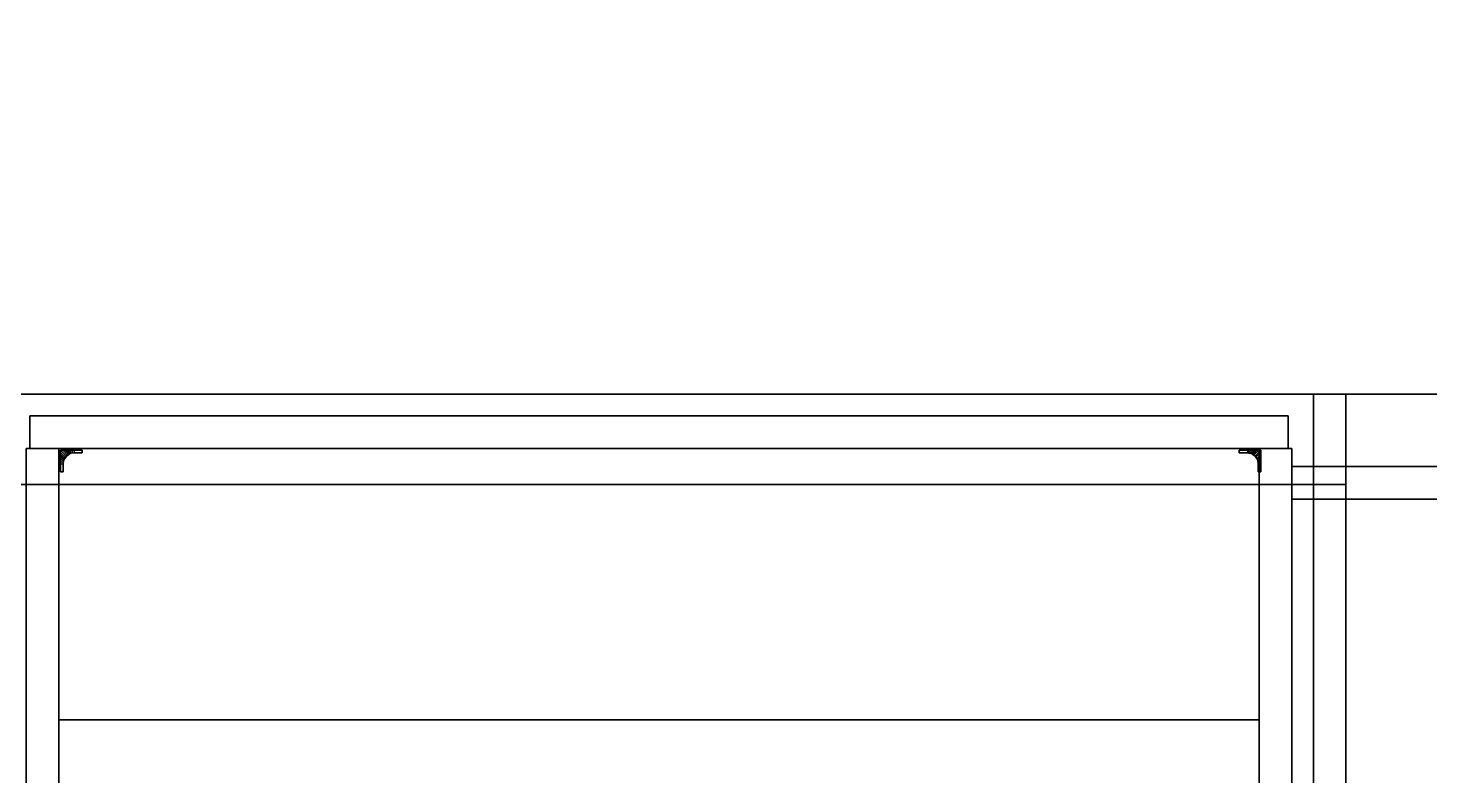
# Model space of a CAD drawing. Extents: x 0 to 5228, y -2725 to 0.
# Drawn here: x 3056 to 3831, y -1776 to -1363 of the extents above; entities that cross this region are included whole.
import ezdxf

# ---------------------------------------------------------------- set-up
doc = ezdxf.new("R2010")
doc.units = 0
for name, color, linetype in [('LAYER0', 7, 'CONTINUOUS'), ('LAYER1', 7, 'CONTINUOUS'), ('LAYER394', 7, 'CONTINUOUS'), ('LAYER395', 7, 'CONTINUOUS'), ('LAYER396', 7, 'CONTINUOUS'), ('LAYER405', 7, 'CONTINUOUS'), ('LAYER406', 251, 'CONTINUOUS'), ('LAYER407', 254, 'CONTINUOUS'), ('LAYER408', 254, 'CONTINUOUS'), ('LAYER409', 254, 'CONTINUOUS'), ('LAYER410', 254, 'CONTINUOUS'), ('LAYER411', 254, 'CONTINUOUS'), ('LAYER412', 254, 'CONTINUOUS'), ('LAYER413', 7, 'CONTINUOUS'), ('LAYER414', 7, 'CONTINUOUS'), ('LAYER415', 7, 'CONTINUOUS'), ('LAYER419', 7, 'CONTINUOUS'), ('LAYER420', 7, 'CONTINUOUS'), ('LAYER80', 251, 'CONTINUOUS'), ('LAYER847', 7, 'CONTINUOUS')]:
    doc.layers.add(name, color=color, linetype=linetype)

msp = doc.modelspace()

# ---------------------------------------------------------------- linework, layer by layer
at = {"layer": 'LAYER0', "invisible_edges": 1}
for points in [[(5227.5, 0), (0, -2725.14), (0, 0), (5227.5, 0)], [(5227.5, -2725.14, 5), (0, 0, 5), (0, -2725.14, 5), (5227.5, -2725.14, 5)], [(0, 0, 5), (5227.5, -2725.14, 5), (5227.5, 0, 5), (0, 0, 5)], [(0, -2725.14), (5227.5, 0), (5227.5, -2725.14), (0, -2725.14)]]:
    msp.add_3dface(points, dxfattribs=at)
at = {"layer": 'LAYER394'}
for points, invisible_edges in [([(3784.5, -1565, 885), (2281.5, -2165, 885), (2281.5, -1565, 885), (3784.5, -1565, 885)], 3), ([(2281.5, -2165, 885), (3784.5, -1565, 885), (3784.5, -2165, 885), (2281.5, -2165, 885)], 1), ([(2281.5, -1565, 940), (3784.5, -1565, 885), (2281.5, -1565, 885), (2281.5, -1565, 940)], 1), ([(3784.5, -1565, 885), (2281.5, -1565, 940), (3784.5, -1565, 940), (3784.5, -1565, 885)], 1), ([(2281.5, -1565, 940), (2281.5, -2165, 940), (3784.5, -2165, 940), (2281.5, -1565, 940)], 5), ([(2281.5, -1565, 940), (3784.5, -2165, 940), (3784.5, -1565, 940), (2281.5, -1565, 940)], 1), ([(3784.5, -1565, 885), (3784.5, -2165, 940), (3784.5, -2165, 885), (3784.5, -1565, 885)], 1), ([(3784.5, -2165, 940), (3784.5, -1565, 885), (3784.5, -1565, 940), (3784.5, -2165, 940)], 1)]:
    msp.add_3dface(points, dxfattribs=dict(at, invisible_edges=invisible_edges))
at = {"layer": 'LAYER395'}
for points, invisible_edges in [([(3784.5, -1565, 940), (3766.5, -2147, 940), (3766.5, -1565, 940), (3784.5, -1565, 940)], 1), ([(3784.5, -2165, 940), (3766.5, -2147, 940), (3784.5, -1565, 940), (3784.5, -2165, 940)], 3), ([(3766.5, -1565, 1040), (3766.5, -2147, 940), (3766.5, -2147, 1040), (3766.5, -1565, 1040)], 1), ([(3766.5, -2147, 940), (3766.5, -1565, 1040), (3766.5, -1565, 940), (3766.5, -2147, 940)], 1), ([(3766.5, -1565, 1040), (3784.5, -1565, 940), (3766.5, -1565, 940), (3766.5, -1565, 1040)], 1), ([(3784.5, -1565, 940), (3766.5, -1565, 1040), (3784.5, -1565, 1040), (3784.5, -1565, 940)], 1), ([(3766.5, -2147, 1040), (3784.5, -2165, 1040), (3766.5, -1565, 1040), (3766.5, -2147, 1040)], 3), ([(3766.5, -1565, 1040), (3784.5, -2165, 1040), (3784.5, -1565, 1040), (3766.5, -1565, 1040)], 1), ([(3784.5, -1565, 940), (3784.5, -2165, 1040), (3784.5, -2165, 940), (3784.5, -1565, 940)], 1), ([(3784.5, -2165, 1040), (3784.5, -1565, 940), (3784.5, -1565, 1040), (3784.5, -2165, 1040)], 1)]:
    msp.add_3dface(points, dxfattribs=dict(at, invisible_edges=invisible_edges))
at = {"layer": 'LAYER396', "invisible_edges": 1}
for points in [[(3907.5, -1565, 5), (3784.5, -2165, 5), (3784.5, -1565, 5), (3907.5, -1565, 5)], [(3784.5, -2165, 5), (3907.5, -1565, 5), (3907.5, -2165, 5), (3784.5, -2165, 5)], [(3784.5, -1565, 2523), (3907.5, -1565, 5), (3784.5, -1565, 5), (3784.5, -1565, 2523)], [(3907.5, -1565, 5), (3784.5, -1565, 2523), (3907.5, -1565, 2523), (3907.5, -1565, 5)], [(3784.5, -1565, 2523), (3784.5, -2165, 5), (3784.5, -2165, 2523), (3784.5, -1565, 2523)], [(3784.5, -2165, 5), (3784.5, -1565, 2523), (3784.5, -1565, 5), (3784.5, -2165, 5)]]:
    msp.add_3dface(points, dxfattribs=at)
at = {"layer": 'LAYER405', "invisible_edges": 1}
for points in [[(3072.5, -2165, 156), (3736.5, -1595, 156), (3736.5, -2165, 156), (3072.5, -2165, 156)], [(3736.5, -1595, 156), (3072.5, -2165, 156), (3072.5, -1595, 156), (3736.5, -1595, 156)], [(3072.5, -1595, 174), (3736.5, -1595, 156), (3072.5, -1595, 156), (3072.5, -1595, 174)], [(3736.5, -1595, 156), (3072.5, -1595, 174), (3736.5, -1595, 174), (3736.5, -1595, 156)], [(3072.5, -2165, 156), (3072.5, -1595, 174), (3072.5, -1595, 156), (3072.5, -2165, 156)], [(3072.5, -1595, 174), (3072.5, -2165, 156), (3072.5, -2165, 174), (3072.5, -1595, 174)], [(3072.5, -1595, 174), (3736.5, -2165, 174), (3736.5, -1595, 174), (3072.5, -1595, 174)], [(3736.5, -2165, 174), (3072.5, -1595, 174), (3072.5, -2165, 174), (3736.5, -2165, 174)], [(3736.5, -2165, 174), (3736.5, -1595, 156), (3736.5, -1595, 174), (3736.5, -2165, 174)], [(3736.5, -1595, 156), (3736.5, -2165, 174), (3736.5, -2165, 156), (3736.5, -1595, 156)]]:
    msp.add_3dface(points, dxfattribs=at)
at = {"layer": 'LAYER406', "invisible_edges": 1}
for points in [[(3752.5, -1577, 155), (3056.5, -1595, 155), (3056.5, -1577, 155), (3752.5, -1577, 155)], [(3056.5, -1595, 155), (3752.5, -1577, 155), (3752.5, -1595, 155), (3056.5, -1595, 155)], [(3056.5, -1577, 885), (3056.5, -1595, 155), (3056.5, -1595, 885), (3056.5, -1577, 885)], [(3056.5, -1595, 155), (3056.5, -1577, 885), (3056.5, -1577, 155), (3056.5, -1595, 155)], [(3752.5, -1595, 885), (3056.5, -1577, 885), (3056.5, -1595, 885), (3752.5, -1595, 885)], [(3056.5, -1577, 885), (3752.5, -1595, 885), (3752.5, -1577, 885), (3056.5, -1577, 885)], [(3056.5, -1577, 885), (3752.5, -1577, 155), (3056.5, -1577, 155), (3056.5, -1577, 885)], [(3752.5, -1577, 155), (3056.5, -1577, 885), (3752.5, -1577, 885), (3752.5, -1577, 155)], [(3752.5, -1577, 155), (3752.5, -1595, 885), (3752.5, -1595, 155), (3752.5, -1577, 155)], [(3752.5, -1595, 885), (3752.5, -1577, 155), (3752.5, -1577, 885), (3752.5, -1595, 885)], [(3752.5, -1595, 885), (3056.5, -1595, 155), (3752.5, -1595, 155), (3752.5, -1595, 885)], [(3056.5, -1595, 155), (3752.5, -1595, 885), (3056.5, -1595, 885), (3056.5, -1595, 155)]]:
    msp.add_3dface(points, dxfattribs=at)
at = {"layer": 'LAYER407'}
for points in [[(3725.5, -1597.5, 188), (3725.5, -1596, 188), (3725.5, -1596, 176), (3725.5, -1597.5, 176)], [(3725.5, -1596, 188), (3737.5, -1596, 188), (3737.5, -1596, 176), (3725.5, -1596, 176)], [(3725.5, -1597.5, 176), (3725.5, -1596, 176), (3725.5, -1596, 188), (3725.5, -1597.5, 188)], [(3725.5, -1597.5, 188), (3730, -1597.5, 188), (3730, -1597.5, 176), (3725.5, -1597.5, 176)], [(3737.5, -1596, 176), (3737.5, -1608, 176), (3737.5, -1608, 188), (3737.5, -1596, 188)], [(3736, -1603.5, 188), (3736, -1603.5, 176), (3736, -1608, 176), (3736, -1608, 188)], [(3736, -1608, 176), (3737.5, -1608, 176), (3737.5, -1608, 188), (3736, -1608, 188)]]:
    msp.add_3dface(points, dxfattribs=at)
at = {"layer": 'LAYER407', "invisible_edges": 1}
for points in [[(3730, -1597.5, 188), (3730, -1596, 188), (3725.5, -1596, 188), (3725.5, -1597.5, 188)], [(3730, -1597.5, 176), (3730, -1596, 176), (3725.5, -1596, 176), (3725.5, -1597.5, 176)], [(3736, -1603.5, 188), (3737.5, -1603.5, 188), (3737.5, -1608, 188), (3736, -1608, 188)], [(3736, -1603.5, 176), (3737.5, -1603.5, 176), (3737.5, -1608, 176), (3736, -1608, 176)]]:
    msp.add_3dface(points, dxfattribs=at)
at = {"layer": 'LAYER408'}
for points in [[(3725.5, -1597.5, 526), (3725.5, -1596, 526), (3725.5, -1596, 514), (3725.5, -1597.5, 514)], [(3725.5, -1596, 526), (3737.5, -1596, 526), (3737.5, -1596, 514), (3725.5, -1596, 514)], [(3725.5, -1597.5, 514), (3725.5, -1596, 514), (3725.5, -1596, 526), (3725.5, -1597.5, 526)], [(3725.5, -1597.5, 526), (3730, -1597.5, 526), (3730, -1597.5, 514), (3725.5, -1597.5, 514)], [(3737.5, -1596, 514), (3737.5, -1608, 514), (3737.5, -1608, 526), (3737.5, -1596, 526)], [(3736, -1603.5, 526), (3736, -1603.5, 514), (3736, -1608, 514), (3736, -1608, 526)], [(3736, -1608, 514), (3737.5, -1608, 514), (3737.5, -1608, 526), (3736, -1608, 526)]]:
    msp.add_3dface(points, dxfattribs=at)
at = {"layer": 'LAYER408', "invisible_edges": 1}
for points in [[(3730, -1597.5, 526), (3730, -1596, 526), (3725.5, -1596, 526), (3725.5, -1597.5, 526)], [(3730, -1597.5, 514), (3730, -1596, 514), (3725.5, -1596, 514), (3725.5, -1597.5, 514)], [(3736, -1603.5, 526), (3737.5, -1603.5, 526), (3737.5, -1608, 526), (3736, -1608, 526)], [(3736, -1603.5, 514), (3737.5, -1603.5, 514), (3737.5, -1608, 514), (3736, -1608, 514)]]:
    msp.add_3dface(points, dxfattribs=at)
at = {"layer": 'LAYER409'}
for points in [[(3725.5, -1597.5, 855), (3725.5, -1596, 855), (3725.5, -1596, 843), (3725.5, -1597.5, 843)], [(3725.5, -1596, 855), (3737.5, -1596, 855), (3737.5, -1596, 843), (3725.5, -1596, 843)], [(3725.5, -1597.5, 843), (3725.5, -1596, 843), (3725.5, -1596, 855), (3725.5, -1597.5, 855)], [(3725.5, -1597.5, 855), (3730, -1597.5, 855), (3730, -1597.5, 843), (3725.5, -1597.5, 843)], [(3737.5, -1596, 843), (3737.5, -1608, 843), (3737.5, -1608, 855), (3737.5, -1596, 855)], [(3736, -1603.5, 855), (3736, -1603.5, 843), (3736, -1608, 843), (3736, -1608, 855)], [(3736, -1608, 843), (3737.5, -1608, 843), (3737.5, -1608, 855), (3736, -1608, 855)]]:
    msp.add_3dface(points, dxfattribs=at)
at = {"layer": 'LAYER409', "invisible_edges": 1}
for points in [[(3730, -1597.5, 855), (3730, -1596, 855), (3725.5, -1596, 855), (3725.5, -1597.5, 855)], [(3730, -1597.5, 843), (3730, -1596, 843), (3725.5, -1596, 843), (3725.5, -1597.5, 843)], [(3736, -1603.5, 855), (3737.5, -1603.5, 855), (3737.5, -1608, 855), (3736, -1608, 855)], [(3736, -1603.5, 843), (3737.5, -1603.5, 843), (3737.5, -1608, 843), (3736, -1608, 843)]]:
    msp.add_3dface(points, dxfattribs=at)
at = {"layer": 'LAYER410'}
for points in [[(3085.5, -1596, 176), (3073.5, -1596, 176), (3073.5, -1596, 188), (3085.5, -1596, 188)], [(3073.5, -1596, 188), (3073.5, -1608, 188), (3073.5, -1608, 176), (3073.5, -1596, 176)], [(3085.5, -1597.5, 176), (3081, -1597.5, 176), (3081, -1597.5, 188), (3085.5, -1597.5, 188)], [(3085.5, -1597.5, 176), (3085.5, -1596, 176), (3085.5, -1596, 188), (3085.5, -1597.5, 188)], [(3085.5, -1597.5, 188), (3085.5, -1596, 188), (3085.5, -1596, 176), (3085.5, -1597.5, 176)], [(3075, -1603.5, 176), (3075, -1603.5, 188), (3075, -1608, 188), (3075, -1608, 176)], [(3075, -1608, 188), (3073.5, -1608, 188), (3073.5, -1608, 176), (3075, -1608, 176)]]:
    msp.add_3dface(points, dxfattribs=at)
at = {"layer": 'LAYER410', "invisible_edges": 1}
for points in [[(3081, -1597.5, 176), (3081, -1596, 176), (3085.5, -1596, 176), (3085.5, -1597.5, 176)], [(3081, -1597.5, 188), (3081, -1596, 188), (3085.5, -1596, 188), (3085.5, -1597.5, 188)], [(3075, -1603.5, 176), (3073.5, -1603.5, 176), (3073.5, -1608, 176), (3075, -1608, 176)], [(3075, -1603.5, 188), (3073.5, -1603.5, 188), (3073.5, -1608, 188), (3075, -1608, 188)]]:
    msp.add_3dface(points, dxfattribs=at)
at = {"layer": 'LAYER411'}
for points in [[(3085.5, -1596, 514), (3073.5, -1596, 514), (3073.5, -1596, 526), (3085.5, -1596, 526)], [(3073.5, -1596, 526), (3073.5, -1608, 526), (3073.5, -1608, 514), (3073.5, -1596, 514)], [(3085.5, -1597.5, 514), (3081, -1597.5, 514), (3081, -1597.5, 526), (3085.5, -1597.5, 526)], [(3085.5, -1597.5, 514), (3085.5, -1596, 514), (3085.5, -1596, 526), (3085.5, -1597.5, 526)], [(3085.5, -1597.5, 526), (3085.5, -1596, 526), (3085.5, -1596, 514), (3085.5, -1597.5, 514)], [(3075, -1603.5, 514), (3075, -1603.5, 526), (3075, -1608, 526), (3075, -1608, 514)], [(3075, -1608, 526), (3073.5, -1608, 526), (3073.5, -1608, 514), (3075, -1608, 514)]]:
    msp.add_3dface(points, dxfattribs=at)
at = {"layer": 'LAYER411', "invisible_edges": 1}
for points in [[(3081, -1597.5, 514), (3081, -1596, 514), (3085.5, -1596, 514), (3085.5, -1597.5, 514)], [(3081, -1597.5, 526), (3081, -1596, 526), (3085.5, -1596, 526), (3085.5, -1597.5, 526)], [(3075, -1603.5, 514), (3073.5, -1603.5, 514), (3073.5, -1608, 514), (3075, -1608, 514)], [(3075, -1603.5, 526), (3073.5, -1603.5, 526), (3073.5, -1608, 526), (3075, -1608, 526)]]:
    msp.add_3dface(points, dxfattribs=at)
at = {"layer": 'LAYER412'}
for points in [[(3085.5, -1596, 843), (3073.5, -1596, 843), (3073.5, -1596, 855), (3085.5, -1596, 855)], [(3073.5, -1596, 855), (3073.5, -1608, 855), (3073.5, -1608, 843), (3073.5, -1596, 843)], [(3085.5, -1597.5, 843), (3081, -1597.5, 843), (3081, -1597.5, 855), (3085.5, -1597.5, 855)], [(3085.5, -1597.5, 843), (3085.5, -1596, 843), (3085.5, -1596, 855), (3085.5, -1597.5, 855)], [(3085.5, -1597.5, 855), (3085.5, -1596, 855), (3085.5, -1596, 843), (3085.5, -1597.5, 843)], [(3075, -1603.5, 843), (3075, -1603.5, 855), (3075, -1608, 855), (3075, -1608, 843)], [(3075, -1608, 855), (3073.5, -1608, 855), (3073.5, -1608, 843), (3075, -1608, 843)]]:
    msp.add_3dface(points, dxfattribs=at)
at = {"layer": 'LAYER412', "invisible_edges": 1}
for points in [[(3081, -1597.5, 843), (3081, -1596, 843), (3085.5, -1596, 843), (3085.5, -1597.5, 843)], [(3081, -1597.5, 855), (3081, -1596, 855), (3085.5, -1596, 855), (3085.5, -1597.5, 855)], [(3075, -1603.5, 843), (3073.5, -1603.5, 843), (3073.5, -1608, 843), (3075, -1608, 843)], [(3075, -1603.5, 855), (3073.5, -1603.5, 855), (3073.5, -1608, 855), (3075, -1608, 855)]]:
    msp.add_3dface(points, dxfattribs=at)
at = {"layer": 'LAYER413', "invisible_edges": 1}
for points in [[(3736.5, -1745, 235), (3072.5, -1595, 235), (3072.5, -1745, 235), (3736.5, -1745, 235)], [(3072.5, -1595, 235), (3736.5, -1745, 235), (3736.5, -1595, 235), (3072.5, -1595, 235)], [(3072.5, -1745, 217), (3072.5, -1595, 235), (3072.5, -1595, 217), (3072.5, -1745, 217)], [(3072.5, -1595, 235), (3072.5, -1745, 217), (3072.5, -1745, 235), (3072.5, -1595, 235)], [(3736.5, -1595, 217), (3072.5, -1595, 235), (3736.5, -1595, 235), (3736.5, -1595, 217)], [(3072.5, -1595, 235), (3736.5, -1595, 217), (3072.5, -1595, 217), (3072.5, -1595, 235)], [(3736.5, -1595, 217), (3072.5, -1745, 217), (3072.5, -1595, 217), (3736.5, -1595, 217)], [(3072.5, -1745, 217), (3736.5, -1595, 217), (3736.5, -1745, 217), (3072.5, -1745, 217)], [(3736.5, -1745, 235), (3736.5, -1595, 217), (3736.5, -1595, 235), (3736.5, -1745, 235)], [(3736.5, -1595, 217), (3736.5, -1745, 235), (3736.5, -1745, 217), (3736.5, -1595, 217)], [(3072.5, -1745, 217), (3736.5, -1745, 235), (3072.5, -1745, 235), (3072.5, -1745, 217)], [(3736.5, -1745, 235), (3072.5, -1745, 217), (3736.5, -1745, 217), (3736.5, -1745, 235)]]:
    msp.add_3dface(points, dxfattribs=at)
at = {"layer": 'LAYER414', "invisible_edges": 1}
for points in [[(3736.5, -1745, 217), (3072.5, -1595, 217), (3072.5, -1745, 217), (3736.5, -1745, 217)], [(3072.5, -1595, 217), (3736.5, -1745, 217), (3736.5, -1595, 217), (3072.5, -1595, 217)], [(3072.5, -1745, 199), (3072.5, -1595, 217), (3072.5, -1595, 199), (3072.5, -1745, 199)], [(3072.5, -1595, 217), (3072.5, -1745, 199), (3072.5, -1745, 217), (3072.5, -1595, 217)], [(3736.5, -1595, 199), (3072.5, -1595, 217), (3736.5, -1595, 217), (3736.5, -1595, 199)], [(3072.5, -1595, 217), (3736.5, -1595, 199), (3072.5, -1595, 199), (3072.5, -1595, 217)], [(3736.5, -1595, 199), (3072.5, -1745, 199), (3072.5, -1595, 199), (3736.5, -1595, 199)], [(3072.5, -1745, 199), (3736.5, -1595, 199), (3736.5, -1745, 199), (3072.5, -1745, 199)], [(3736.5, -1745, 217), (3736.5, -1595, 199), (3736.5, -1595, 217), (3736.5, -1745, 217)], [(3736.5, -1595, 199), (3736.5, -1745, 217), (3736.5, -1745, 199), (3736.5, -1595, 199)], [(3072.5, -1745, 199), (3736.5, -1745, 217), (3072.5, -1745, 217), (3072.5, -1745, 199)], [(3736.5, -1745, 217), (3072.5, -1745, 199), (3736.5, -1745, 199), (3736.5, -1745, 217)]]:
    msp.add_3dface(points, dxfattribs=at)
at = {"layer": 'LAYER415', "invisible_edges": 1}
for points in [[(3736.5, -1745, 253), (3072.5, -1595, 253), (3072.5, -1745, 253), (3736.5, -1745, 253)], [(3072.5, -1595, 253), (3736.5, -1745, 253), (3736.5, -1595, 253), (3072.5, -1595, 253)], [(3072.5, -1745, 235), (3072.5, -1595, 253), (3072.5, -1595, 235), (3072.5, -1745, 235)], [(3072.5, -1595, 253), (3072.5, -1745, 235), (3072.5, -1745, 253), (3072.5, -1595, 253)], [(3736.5, -1595, 235), (3072.5, -1595, 253), (3736.5, -1595, 253), (3736.5, -1595, 235)], [(3072.5, -1595, 253), (3736.5, -1595, 235), (3072.5, -1595, 235), (3072.5, -1595, 253)], [(3736.5, -1595, 235), (3072.5, -1745, 235), (3072.5, -1595, 235), (3736.5, -1595, 235)], [(3072.5, -1745, 235), (3736.5, -1595, 235), (3736.5, -1745, 235), (3072.5, -1745, 235)], [(3736.5, -1745, 253), (3736.5, -1595, 235), (3736.5, -1595, 253), (3736.5, -1745, 253)], [(3736.5, -1595, 235), (3736.5, -1745, 253), (3736.5, -1745, 235), (3736.5, -1595, 235)], [(3072.5, -1745, 235), (3736.5, -1745, 253), (3072.5, -1745, 253), (3072.5, -1745, 235)], [(3736.5, -1745, 253), (3072.5, -1745, 235), (3736.5, -1745, 235), (3736.5, -1745, 253)]]:
    msp.add_3dface(points, dxfattribs=at)
at = {"layer": 'LAYER419', "invisible_edges": 1}
for points in [[(3736.5, -2165, 885), (3736.5, -1595, 155), (3736.5, -2165, 155), (3736.5, -2165, 885)], [(3736.5, -1595, 155), (3736.5, -2165, 885), (3736.5, -1595, 885), (3736.5, -1595, 155)], [(3754.5, -2165, 155), (3736.5, -1595, 155), (3754.5, -1595, 155), (3754.5, -2165, 155)], [(3736.5, -1595, 155), (3754.5, -2165, 155), (3736.5, -2165, 155), (3736.5, -1595, 155)], [(3754.5, -1595, 885), (3736.5, -1595, 155), (3736.5, -1595, 885), (3754.5, -1595, 885)], [(3736.5, -1595, 155), (3754.5, -1595, 885), (3754.5, -1595, 155), (3736.5, -1595, 155)], [(3736.5, -2165, 885), (3754.5, -1595, 885), (3736.5, -1595, 885), (3736.5, -2165, 885)], [(3754.5, -1595, 885), (3736.5, -2165, 885), (3754.5, -2165, 885), (3754.5, -1595, 885)], [(3754.5, -1595, 885), (3754.5, -2165, 155), (3754.5, -1595, 155), (3754.5, -1595, 885)], [(3754.5, -2165, 155), (3754.5, -1595, 885), (3754.5, -2165, 885), (3754.5, -2165, 155)]]:
    msp.add_3dface(points, dxfattribs=at)
at = {"layer": 'LAYER420', "invisible_edges": 1}
for points in [[(3072.5, -2165, 155), (3054.5, -1595, 155), (3072.5, -1595, 155), (3072.5, -2165, 155)], [(3054.5, -1595, 155), (3072.5, -2165, 155), (3054.5, -2165, 155), (3054.5, -1595, 155)], [(3054.5, -1595, 155), (3072.5, -1595, 885), (3072.5, -1595, 155), (3054.5, -1595, 155)], [(3072.5, -1595, 885), (3054.5, -1595, 155), (3054.5, -1595, 885), (3072.5, -1595, 885)], [(3054.5, -2165, 885), (3072.5, -1595, 885), (3054.5, -1595, 885), (3054.5, -2165, 885)], [(3072.5, -1595, 885), (3054.5, -2165, 885), (3072.5, -2165, 885), (3072.5, -1595, 885)], [(3072.5, -2165, 155), (3072.5, -1595, 885), (3072.5, -2165, 885), (3072.5, -2165, 155)], [(3072.5, -1595, 885), (3072.5, -2165, 155), (3072.5, -1595, 155), (3072.5, -1595, 885)]]:
    msp.add_3dface(points, dxfattribs=at)
at = {"layer": 'LAYER80', "invisible_edges": 1}
for points in [[(3854.5, -1605, 175), (3754.5, -1605, 905), (3854.5, -1605, 905), (3854.5, -1605, 175)], [(3754.5, -1605, 905), (3854.5, -1605, 175), (3754.5, -1605, 175), (3754.5, -1605, 905)], [(3854.5, -1623, 905), (3754.5, -1605, 905), (3754.5, -1623, 905), (3854.5, -1623, 905)], [(3754.5, -1605, 905), (3854.5, -1623, 905), (3854.5, -1605, 905), (3754.5, -1605, 905)], [(3754.5, -1623, 175), (3754.5, -1605, 905), (3754.5, -1605, 175), (3754.5, -1623, 175)], [(3754.5, -1605, 905), (3754.5, -1623, 175), (3754.5, -1623, 905), (3754.5, -1605, 905)], [(3854.5, -1605, 175), (3754.5, -1623, 175), (3754.5, -1605, 175), (3854.5, -1605, 175)], [(3754.5, -1623, 175), (3854.5, -1605, 175), (3854.5, -1623, 175), (3754.5, -1623, 175)], [(3754.5, -1623, 175), (3854.5, -1623, 905), (3754.5, -1623, 905), (3754.5, -1623, 175)], [(3854.5, -1623, 905), (3754.5, -1623, 175), (3854.5, -1623, 175), (3854.5, -1623, 905)]]:
    msp.add_3dface(points, dxfattribs=at)
at = {"layer": 'LAYER847'}
for points, invisible_edges in [([(3784.5, -2165, 5), (2085.5, -1897, 5), (2324.5, -1615, 5), (3784.5, -2165, 5)], 5), ([(2085.5, -1897, 155), (3784.5, -2165, 155), (2324.5, -1615, 155), (2085.5, -1897, 155)], 3), ([(3784.5, -2165, 5), (2324.5, -1615, 5), (3784.5, -1615, 5), (3784.5, -2165, 5)], 1), ([(2324.5, -1615, 155), (3784.5, -1615, 5), (2324.5, -1615, 5), (2324.5, -1615, 155)], 1), ([(3784.5, -1615, 5), (2324.5, -1615, 155), (3784.5, -1615, 155), (3784.5, -1615, 5)], 1), ([(2324.5, -1615, 155), (3784.5, -2165, 155), (3784.5, -1615, 155), (2324.5, -1615, 155)], 1), ([(3784.5, -1615, 5), (3784.5, -2165, 155), (3784.5, -2165, 5), (3784.5, -1615, 5)], 1), ([(3784.5, -2165, 155), (3784.5, -1615, 5), (3784.5, -1615, 155), (3784.5, -2165, 155)], 1)]:
    msp.add_3dface(points, dxfattribs=dict(at, invisible_edges=invisible_edges))

# ---------------------------------------------------------------- meshes
at = {"layer": 'LAYER1'}
mesh = msp.add_polymesh((6, 2), dxfattribs=at)
for k, corner in enumerate([(4927.5, -150, 2523), (977.5, -150, 2523), (4927.5, -330, 2523), (4927.5, -150, 2523), (5077.5, -330, 2523), (4927.5, -330, 2523), (5077.5, -2165, 2523), (5077.5, -330, 2523), (2281.5, -2165, 2523), (5077.5, -2165, 2523), (2281.5, -2315, 2523), (5227.5, -2315, 2523)]):
    mesh.set_mesh_vertex(divmod(k, 2), corner)
at = {"layer": 'LAYER396'}
mesh = msp.add_polymesh((2, 2), dxfattribs=at)
for k, corner in enumerate([(3907.5, -1565, 2523), (3907.5, -2165, 2523), (3784.5, -1565, 2523), (3784.5, -2165, 2523)]):
    mesh.set_mesh_vertex(divmod(k, 2), corner)
at = {"layer": 'LAYER407'}
mesh = msp.add_polymesh((2, 7), dxfattribs=at)
for k, corner in enumerate([(3730, -1597.5, 188), (3730.783, -1597.551, 188), (3731.553, -1597.704, 188), (3732.296, -1597.957, 188), (3733, -1598.304, 188), (3733.653, -1598.74, 188), (3734.243, -1599.257, 188), (3730, -1596, 188), (3731.25, -1596, 188), (3732.5, -1596, 188), (3733.75, -1596, 188), (3735, -1596, 188), (3736.25, -1596, 188), (3737.5, -1596, 188)]):
    mesh.set_mesh_vertex(divmod(k, 7), corner)
mesh = msp.add_polymesh((2, 7), dxfattribs=at)
for k, corner in enumerate([(3730, -1597.5, 176), (3730.783, -1597.551, 176), (3731.553, -1597.704, 176), (3732.296, -1597.957, 176), (3733, -1598.304, 176), (3733.653, -1598.74, 176), (3734.243, -1599.257, 176), (3730, -1596, 176), (3731.25, -1596, 176), (3732.5, -1596, 176), (3733.75, -1596, 176), (3735, -1596, 176), (3736.25, -1596, 176), (3737.5, -1596, 176)]):
    mesh.set_mesh_vertex(divmod(k, 7), corner)
mesh = msp.add_polymesh((2, 7), dxfattribs=at)
for k, corner in enumerate([(3736, -1603.5, 188), (3735.796, -1601.947, 188), (3735.196, -1600.5, 188), (3734.243, -1599.257, 188), (3733, -1598.304, 188), (3731.553, -1597.704, 188), (3730, -1597.5, 188), (3736, -1603.5, 176), (3735.796, -1601.947, 176), (3735.196, -1600.5, 176), (3734.243, -1599.257, 176), (3733, -1598.304, 176), (3731.553, -1597.704, 176), (3730, -1597.5, 176)]):
    mesh.set_mesh_vertex(divmod(k, 7), corner)
mesh = msp.add_polymesh((2, 7), dxfattribs=at)
for k, corner in enumerate([(3736, -1603.5, 188), (3735.949, -1602.717, 188), (3735.796, -1601.947, 188), (3735.543, -1601.204, 188), (3735.196, -1600.5, 188), (3734.76, -1599.847, 188), (3734.243, -1599.257, 188), (3737.5, -1603.5, 188), (3737.5, -1602.25, 188), (3737.5, -1601, 188), (3737.5, -1599.75, 188), (3737.5, -1598.5, 188), (3737.5, -1597.25, 188), (3737.5, -1596, 188)]):
    mesh.set_mesh_vertex(divmod(k, 7), corner)
mesh = msp.add_polymesh((2, 7), dxfattribs=at)
for k, corner in enumerate([(3736, -1603.5, 176), (3735.949, -1602.717, 176), (3735.796, -1601.947, 176), (3735.543, -1601.204, 176), (3735.196, -1600.5, 176), (3734.76, -1599.847, 176), (3734.243, -1599.257, 176), (3737.5, -1603.5, 176), (3737.5, -1602.25, 176), (3737.5, -1601, 176), (3737.5, -1599.75, 176), (3737.5, -1598.5, 176), (3737.5, -1597.25, 176), (3737.5, -1596, 176)]):
    mesh.set_mesh_vertex(divmod(k, 7), corner)
at = {"layer": 'LAYER408'}
mesh = msp.add_polymesh((2, 7), dxfattribs=at)
for k, corner in enumerate([(3730, -1597.5, 526), (3730.783, -1597.551, 526), (3731.553, -1597.704, 526), (3732.296, -1597.957, 526), (3733, -1598.304, 526), (3733.653, -1598.74, 526), (3734.243, -1599.257, 526), (3730, -1596, 526), (3731.25, -1596, 526), (3732.5, -1596, 526), (3733.75, -1596, 526), (3735, -1596, 526), (3736.25, -1596, 526), (3737.5, -1596, 526)]):
    mesh.set_mesh_vertex(divmod(k, 7), corner)
mesh = msp.add_polymesh((2, 7), dxfattribs=at)
for k, corner in enumerate([(3730, -1597.5, 514), (3730.783, -1597.551, 514), (3731.553, -1597.704, 514), (3732.296, -1597.957, 514), (3733, -1598.304, 514), (3733.653, -1598.74, 514), (3734.243, -1599.257, 514), (3730, -1596, 514), (3731.25, -1596, 514), (3732.5, -1596, 514), (3733.75, -1596, 514), (3735, -1596, 514), (3736.25, -1596, 514), (3737.5, -1596, 514)]):
    mesh.set_mesh_vertex(divmod(k, 7), corner)
mesh = msp.add_polymesh((2, 7), dxfattribs=at)
for k, corner in enumerate([(3736, -1603.5, 526), (3735.796, -1601.947, 526), (3735.196, -1600.5, 526), (3734.243, -1599.257, 526), (3733, -1598.304, 526), (3731.553, -1597.704, 526), (3730, -1597.5, 526), (3736, -1603.5, 514), (3735.796, -1601.947, 514), (3735.196, -1600.5, 514), (3734.243, -1599.257, 514), (3733, -1598.304, 514), (3731.553, -1597.704, 514), (3730, -1597.5, 514)]):
    mesh.set_mesh_vertex(divmod(k, 7), corner)
mesh = msp.add_polymesh((2, 7), dxfattribs=at)
for k, corner in enumerate([(3736, -1603.5, 526), (3735.949, -1602.717, 526), (3735.796, -1601.947, 526), (3735.543, -1601.204, 526), (3735.196, -1600.5, 526), (3734.76, -1599.847, 526), (3734.243, -1599.257, 526), (3737.5, -1603.5, 526), (3737.5, -1602.25, 526), (3737.5, -1601, 526), (3737.5, -1599.75, 526), (3737.5, -1598.5, 526), (3737.5, -1597.25, 526), (3737.5, -1596, 526)]):
    mesh.set_mesh_vertex(divmod(k, 7), corner)
mesh = msp.add_polymesh((2, 7), dxfattribs=at)
for k, corner in enumerate([(3736, -1603.5, 514), (3735.949, -1602.717, 514), (3735.796, -1601.947, 514), (3735.543, -1601.204, 514), (3735.196, -1600.5, 514), (3734.76, -1599.847, 514), (3734.243, -1599.257, 514), (3737.5, -1603.5, 514), (3737.5, -1602.25, 514), (3737.5, -1601, 514), (3737.5, -1599.75, 514), (3737.5, -1598.5, 514), (3737.5, -1597.25, 514), (3737.5, -1596, 514)]):
    mesh.set_mesh_vertex(divmod(k, 7), corner)
at = {"layer": 'LAYER409'}
mesh = msp.add_polymesh((2, 7), dxfattribs=at)
for k, corner in enumerate([(3730, -1597.5, 855), (3730.783, -1597.551, 855), (3731.553, -1597.704, 855), (3732.296, -1597.957, 855), (3733, -1598.304, 855), (3733.653, -1598.74, 855), (3734.243, -1599.257, 855), (3730, -1596, 855), (3731.25, -1596, 855), (3732.5, -1596, 855), (3733.75, -1596, 855), (3735, -1596, 855), (3736.25, -1596, 855), (3737.5, -1596, 855)]):
    mesh.set_mesh_vertex(divmod(k, 7), corner)
mesh = msp.add_polymesh((2, 7), dxfattribs=at)
for k, corner in enumerate([(3730, -1597.5, 843), (3730.783, -1597.551, 843), (3731.553, -1597.704, 843), (3732.296, -1597.957, 843), (3733, -1598.304, 843), (3733.653, -1598.74, 843), (3734.243, -1599.257, 843), (3730, -1596, 843), (3731.25, -1596, 843), (3732.5, -1596, 843), (3733.75, -1596, 843), (3735, -1596, 843), (3736.25, -1596, 843), (3737.5, -1596, 843)]):
    mesh.set_mesh_vertex(divmod(k, 7), corner)
mesh = msp.add_polymesh((2, 7), dxfattribs=at)
for k, corner in enumerate([(3736, -1603.5, 855), (3735.796, -1601.947, 855), (3735.196, -1600.5, 855), (3734.243, -1599.257, 855), (3733, -1598.304, 855), (3731.553, -1597.704, 855), (3730, -1597.5, 855), (3736, -1603.5, 843), (3735.796, -1601.947, 843), (3735.196, -1600.5, 843), (3734.243, -1599.257, 843), (3733, -1598.304, 843), (3731.553, -1597.704, 843), (3730, -1597.5, 843)]):
    mesh.set_mesh_vertex(divmod(k, 7), corner)
mesh = msp.add_polymesh((2, 7), dxfattribs=at)
for k, corner in enumerate([(3736, -1603.5, 855), (3735.949, -1602.717, 855), (3735.796, -1601.947, 855), (3735.543, -1601.204, 855), (3735.196, -1600.5, 855), (3734.76, -1599.847, 855), (3734.243, -1599.257, 855), (3737.5, -1603.5, 855), (3737.5, -1602.25, 855), (3737.5, -1601, 855), (3737.5, -1599.75, 855), (3737.5, -1598.5, 855), (3737.5, -1597.25, 855), (3737.5, -1596, 855)]):
    mesh.set_mesh_vertex(divmod(k, 7), corner)
mesh = msp.add_polymesh((2, 7), dxfattribs=at)
for k, corner in enumerate([(3736, -1603.5, 843), (3735.949, -1602.717, 843), (3735.796, -1601.947, 843), (3735.543, -1601.204, 843), (3735.196, -1600.5, 843), (3734.76, -1599.847, 843), (3734.243, -1599.257, 843), (3737.5, -1603.5, 843), (3737.5, -1602.25, 843), (3737.5, -1601, 843), (3737.5, -1599.75, 843), (3737.5, -1598.5, 843), (3737.5, -1597.25, 843), (3737.5, -1596, 843)]):
    mesh.set_mesh_vertex(divmod(k, 7), corner)
at = {"layer": 'LAYER410'}
mesh = msp.add_polymesh((2, 7), dxfattribs=at)
for k, corner in enumerate([(3075, -1603.5, 176), (3075.051, -1602.717, 176), (3075.205, -1601.947, 176), (3075.457, -1601.204, 176), (3075.804, -1600.5, 176), (3076.24, -1599.847, 176), (3076.757, -1599.257, 176), (3073.5, -1603.5, 176), (3073.5, -1602.25, 176), (3073.5, -1601, 176), (3073.5, -1599.75, 176), (3073.5, -1598.5, 176), (3073.5, -1597.25, 176), (3073.5, -1596, 176)]):
    mesh.set_mesh_vertex(divmod(k, 7), corner)
mesh = msp.add_polymesh((2, 7), dxfattribs=at)
for k, corner in enumerate([(3081, -1597.5, 176), (3080.217, -1597.551, 176), (3079.447, -1597.704, 176), (3078.704, -1597.957, 176), (3078, -1598.304, 176), (3077.347, -1598.74, 176), (3076.757, -1599.257, 176), (3081, -1596, 176), (3079.75, -1596, 176), (3078.5, -1596, 176), (3077.25, -1596, 176), (3076, -1596, 176), (3074.75, -1596, 176), (3073.5, -1596, 176)]):
    mesh.set_mesh_vertex(divmod(k, 7), corner)
mesh = msp.add_polymesh((2, 7), dxfattribs=at)
for k, corner in enumerate([(3081, -1597.5, 188), (3080.217, -1597.551, 188), (3079.447, -1597.704, 188), (3078.704, -1597.957, 188), (3078, -1598.304, 188), (3077.347, -1598.74, 188), (3076.757, -1599.257, 188), (3081, -1596, 188), (3079.75, -1596, 188), (3078.5, -1596, 188), (3077.25, -1596, 188), (3076, -1596, 188), (3074.75, -1596, 188), (3073.5, -1596, 188)]):
    mesh.set_mesh_vertex(divmod(k, 7), corner)
mesh = msp.add_polymesh((2, 7), dxfattribs=at)
for k, corner in enumerate([(3075, -1603.5, 188), (3075.051, -1602.717, 188), (3075.205, -1601.947, 188), (3075.457, -1601.204, 188), (3075.804, -1600.5, 188), (3076.24, -1599.847, 188), (3076.757, -1599.257, 188), (3073.5, -1603.5, 188), (3073.5, -1602.25, 188), (3073.5, -1601, 188), (3073.5, -1599.75, 188), (3073.5, -1598.5, 188), (3073.5, -1597.25, 188), (3073.5, -1596, 188)]):
    mesh.set_mesh_vertex(divmod(k, 7), corner)
mesh = msp.add_polymesh((2, 7), dxfattribs=at)
for k, corner in enumerate([(3075, -1603.5, 176), (3075.205, -1601.947, 176), (3075.804, -1600.5, 176), (3076.757, -1599.257, 176), (3078, -1598.304, 176), (3079.447, -1597.704, 176), (3081, -1597.5, 176), (3075, -1603.5, 188), (3075.205, -1601.947, 188), (3075.804, -1600.5, 188), (3076.757, -1599.257, 188), (3078, -1598.304, 188), (3079.447, -1597.704, 188), (3081, -1597.5, 188)]):
    mesh.set_mesh_vertex(divmod(k, 7), corner)
at = {"layer": 'LAYER411'}
mesh = msp.add_polymesh((2, 7), dxfattribs=at)
for k, corner in enumerate([(3075, -1603.5, 514), (3075.051, -1602.717, 514), (3075.205, -1601.947, 514), (3075.457, -1601.204, 514), (3075.804, -1600.5, 514), (3076.24, -1599.847, 514), (3076.757, -1599.257, 514), (3073.5, -1603.5, 514), (3073.5, -1602.25, 514), (3073.5, -1601, 514), (3073.5, -1599.75, 514), (3073.5, -1598.5, 514), (3073.5, -1597.25, 514), (3073.5, -1596, 514)]):
    mesh.set_mesh_vertex(divmod(k, 7), corner)
mesh = msp.add_polymesh((2, 7), dxfattribs=at)
for k, corner in enumerate([(3081, -1597.5, 514), (3080.217, -1597.551, 514), (3079.447, -1597.704, 514), (3078.704, -1597.957, 514), (3078, -1598.304, 514), (3077.347, -1598.74, 514), (3076.757, -1599.257, 514), (3081, -1596, 514), (3079.75, -1596, 514), (3078.5, -1596, 514), (3077.25, -1596, 514), (3076, -1596, 514), (3074.75, -1596, 514), (3073.5, -1596, 514)]):
    mesh.set_mesh_vertex(divmod(k, 7), corner)
mesh = msp.add_polymesh((2, 7), dxfattribs=at)
for k, corner in enumerate([(3081, -1597.5, 526), (3080.217, -1597.551, 526), (3079.447, -1597.704, 526), (3078.704, -1597.957, 526), (3078, -1598.304, 526), (3077.347, -1598.74, 526), (3076.757, -1599.257, 526), (3081, -1596, 526), (3079.75, -1596, 526), (3078.5, -1596, 526), (3077.25, -1596, 526), (3076, -1596, 526), (3074.75, -1596, 526), (3073.5, -1596, 526)]):
    mesh.set_mesh_vertex(divmod(k, 7), corner)
mesh = msp.add_polymesh((2, 7), dxfattribs=at)
for k, corner in enumerate([(3075, -1603.5, 526), (3075.051, -1602.717, 526), (3075.205, -1601.947, 526), (3075.457, -1601.204, 526), (3075.804, -1600.5, 526), (3076.24, -1599.847, 526), (3076.757, -1599.257, 526), (3073.5, -1603.5, 526), (3073.5, -1602.25, 526), (3073.5, -1601, 526), (3073.5, -1599.75, 526), (3073.5, -1598.5, 526), (3073.5, -1597.25, 526), (3073.5, -1596, 526)]):
    mesh.set_mesh_vertex(divmod(k, 7), corner)
mesh = msp.add_polymesh((2, 7), dxfattribs=at)
for k, corner in enumerate([(3075, -1603.5, 514), (3075.205, -1601.947, 514), (3075.804, -1600.5, 514), (3076.757, -1599.257, 514), (3078, -1598.304, 514), (3079.447, -1597.704, 514), (3081, -1597.5, 514), (3075, -1603.5, 526), (3075.205, -1601.947, 526), (3075.804, -1600.5, 526), (3076.757, -1599.257, 526), (3078, -1598.304, 526), (3079.447, -1597.704, 526), (3081, -1597.5, 526)]):
    mesh.set_mesh_vertex(divmod(k, 7), corner)
at = {"layer": 'LAYER412'}
mesh = msp.add_polymesh((2, 7), dxfattribs=at)
for k, corner in enumerate([(3075, -1603.5, 843), (3075.051, -1602.717, 843), (3075.205, -1601.947, 843), (3075.457, -1601.204, 843), (3075.804, -1600.5, 843), (3076.24, -1599.847, 843), (3076.757, -1599.257, 843), (3073.5, -1603.5, 843), (3073.5, -1602.25, 843), (3073.5, -1601, 843), (3073.5, -1599.75, 843), (3073.5, -1598.5, 843), (3073.5, -1597.25, 843), (3073.5, -1596, 843)]):
    mesh.set_mesh_vertex(divmod(k, 7), corner)
mesh = msp.add_polymesh((2, 7), dxfattribs=at)
for k, corner in enumerate([(3081, -1597.5, 843), (3080.217, -1597.551, 843), (3079.447, -1597.704, 843), (3078.704, -1597.957, 843), (3078, -1598.304, 843), (3077.347, -1598.74, 843), (3076.757, -1599.257, 843), (3081, -1596, 843), (3079.75, -1596, 843), (3078.5, -1596, 843), (3077.25, -1596, 843), (3076, -1596, 843), (3074.75, -1596, 843), (3073.5, -1596, 843)]):
    mesh.set_mesh_vertex(divmod(k, 7), corner)
mesh = msp.add_polymesh((2, 7), dxfattribs=at)
for k, corner in enumerate([(3081, -1597.5, 855), (3080.217, -1597.551, 855), (3079.447, -1597.704, 855), (3078.704, -1597.957, 855), (3078, -1598.304, 855), (3077.347, -1598.74, 855), (3076.757, -1599.257, 855), (3081, -1596, 855), (3079.75, -1596, 855), (3078.5, -1596, 855), (3077.25, -1596, 855), (3076, -1596, 855), (3074.75, -1596, 855), (3073.5, -1596, 855)]):
    mesh.set_mesh_vertex(divmod(k, 7), corner)
mesh = msp.add_polymesh((2, 7), dxfattribs=at)
for k, corner in enumerate([(3075, -1603.5, 855), (3075.051, -1602.717, 855), (3075.205, -1601.947, 855), (3075.457, -1601.204, 855), (3075.804, -1600.5, 855), (3076.24, -1599.847, 855), (3076.757, -1599.257, 855), (3073.5, -1603.5, 855), (3073.5, -1602.25, 855), (3073.5, -1601, 855), (3073.5, -1599.75, 855), (3073.5, -1598.5, 855), (3073.5, -1597.25, 855), (3073.5, -1596, 855)]):
    mesh.set_mesh_vertex(divmod(k, 7), corner)
mesh = msp.add_polymesh((2, 7), dxfattribs=at)
for k, corner in enumerate([(3075, -1603.5, 843), (3075.205, -1601.947, 843), (3075.804, -1600.5, 843), (3076.757, -1599.257, 843), (3078, -1598.304, 843), (3079.447, -1597.704, 843), (3081, -1597.5, 843), (3075, -1603.5, 855), (3075.205, -1601.947, 855), (3075.804, -1600.5, 855), (3076.757, -1599.257, 855), (3078, -1598.304, 855), (3079.447, -1597.704, 855), (3081, -1597.5, 855)]):
    mesh.set_mesh_vertex(divmod(k, 7), corner)

doc.saveas('drawing.dxf')
